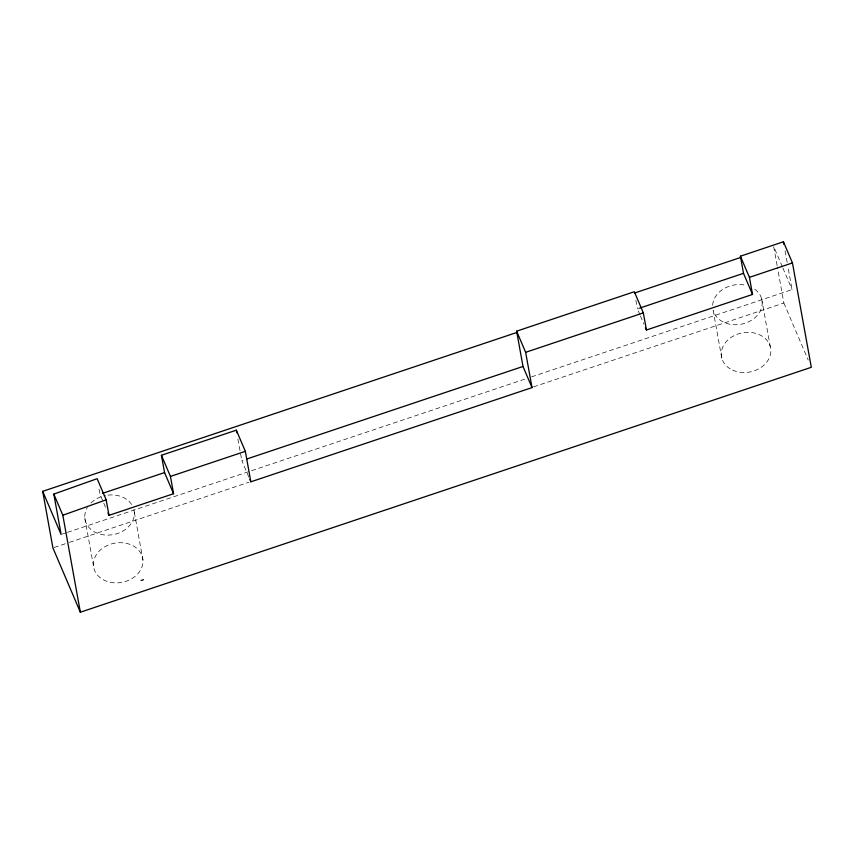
<?xml version="1.0" encoding="UTF-8"?>
<svg xmlns="http://www.w3.org/2000/svg" width="854" height="854" viewBox="0 0 854 854"><rect width="100%" height="100%" fill="white"/><g stroke="black" fill="none" stroke-linecap="round" stroke-linejoin="round"><path stroke-width="0.64" stroke-dasharray="4.27 3.2" d="M639.924 314.742L637.415 308.86L639.945 308.016M248.845 477.119L241.831 460.669L245.61 459.409M62.374 534.07L66.174 532.8M67.434 532.384L526.491 378.568M531.551 376.87L792.064 289.591L787.868 266.331M54.176 547.489L68.096 542.824M69.355 542.397L248.93 482.232M533.472 386.894L783.865 302.999L777.364 266.992M782.349 266.811L773.649 246.422L777.14 265.711M782.862 268.007L792.064 289.591M783.865 302.999L808.194 360.025M640.425 315.916L643.927 324.136M105.469 507.137L99.95 494.22L98.552 486.449M785.061 250.83L787.634 265.039M761.651 298.857L770.276 346.628M721.79 358.221L713.165 310.45A24.947 19.93 -10.2 0 0 749.897 321.168A24.947 19.93 -10.2 0 0 753.943 288.652M635.867 300.298L637.415 308.86M237.924 439.073L241.831 460.669M134.313 512.197L142.938 559.968A24.947 19.93 -10.2 0 1 107.124 581.446A24.947 19.93 -10.2 0 1 104.476 546.966A24.947 19.93 -10.2 0 1 142.938 559.968M84.792 517.844L93.417 565.615M712.631 305.273A24.947 19.93 -10.2 0 1 744.976 285.087M133.897 509.624A24.947 19.93 -10.2 0 1 106.227 535.095A24.947 19.93 -10.2 0 1 87.343 507.511M90.962 502.942A24.947 19.93 -10.2 0 1 105.448 495.523M108.02 495.117A24.947 19.93 -10.2 0 1 132.124 505.248M732.615 370.134A24.947 19.93 -10.2 0 0 770.82 351.805A24.947 19.93 -10.2 0 0 734.686 335.334A24.947 19.93 -10.2 0 0 732.615 370.134"/><path stroke-width="1.28" d="M42.7 491.328L61.114 534.497L53.813 494.092L97.153 478.688L106.174 499.836L108.97 515.357L173.565 493.719L170.448 476.425L161.427 455.278L236.323 430.181L245.344 451.328L250.841 481.816L532.021 387.609L525.648 352.318L516.627 331.171L634.33 291.737L643.34 312.884L646.435 330.007L752.523 294.459L749.428 277.337L740.407 256.2L783.428 241.778L792.448 262.925L811.3 367.305L80.351 612.222L52.916 547.905L42.7 491.328L516.937 332.441M80.351 612.222L62.833 515.229L106.174 499.836M143.525 579.663L141.049 580.485M634.543 293.029L740.77 257.438M639.945 308.016L743.503 273.323L740.407 256.2M102.437 493.388L164.555 472.572L161.427 455.278M525.648 352.318L643.34 312.884M749.428 277.337L792.448 262.925M170.448 476.425L245.344 451.328M246.87 458.982L523 366.462L516.627 331.171M743.503 273.323L752.523 294.459M645.432 327.658L646.435 330.007M523 366.462L532.021 387.609M249.848 479.468L250.841 481.816M164.555 472.572L173.565 493.719M107.967 513.008L108.97 515.357M53.813 494.092L62.833 515.229M783.428 241.778L783.897 244.361M236.323 430.181L236.782 432.722"/></g></svg>
